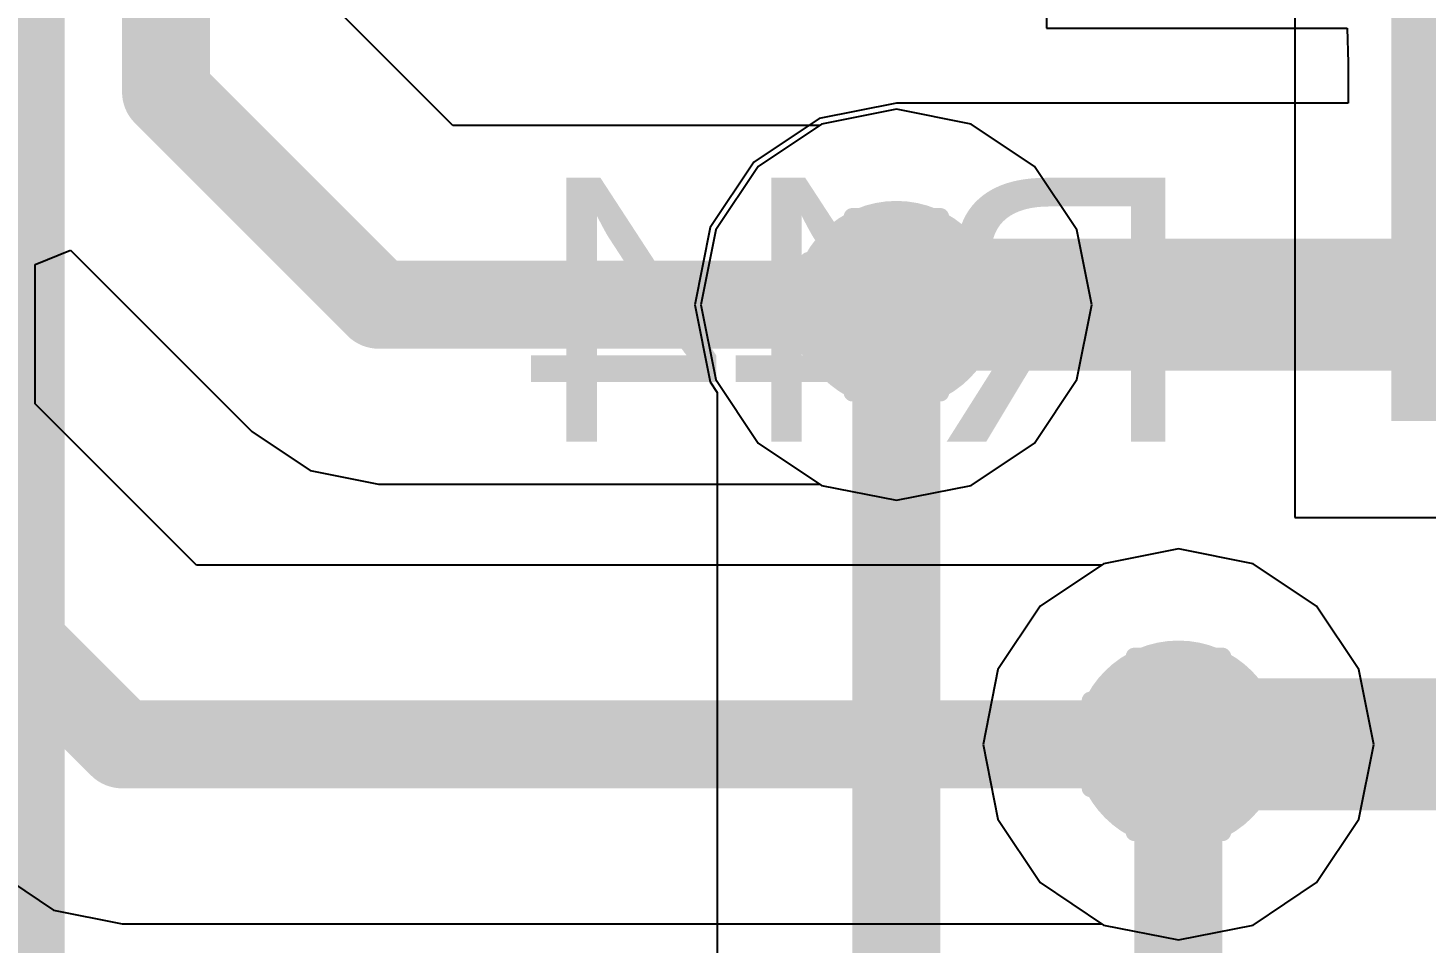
# Model space of a CAD drawing. Header units: inches. Extents: x 0 to 198, y 0 to 199.
# Drawn here: x 1.2722 to 1.4313, y 3.0553 to 3.1593 of the extents above; entities that cross this region are included whole.
import ezdxf

# ---------------------------------------------------------------- set-up
doc = ezdxf.new("R2010")
doc.units = ezdxf.units.IN
doc.header["$MEASUREMENT"] = 0
for name, color, linetype in [('Bottom Layer', 5, 'Continuous'), ('Bottom Overlay', 54, 'Continuous'), ('Drill Drawing', 1, 'Continuous'), ('Layer 1', 16, 'Continuous'), ('Layer 2', 76, 'Continuous'), ('Top Layer', 1, 'Continuous'), ('Top Overlay', 2, 'Continuous'), ('Top Solder', 216, 'Continuous'), ('Via Holes', 16, 'Continuous')]:
    doc.layers.add(name, color=color, linetype=linetype)
doc.styles.add('Arial', font='', dxfattribs={"height": 0.2})
doc.styles.get('Arial').set_extended_font_data('Arial')

# ---------------------------------------------------------------- blocks, each defined once
blk = doc.blocks.new('BH_18650_B1BA002_19')
at = {"layer": 'Top Overlay'}
blk.add_lwpolyline([(0.2500202, -1.5175004, 0.01, 0.01, 0), (0.2500202, 1.5174996, 0.01, 0.01, 0)], format="xyseb", dxfattribs=at)
blk = doc.blocks.new('CR2032_BS_6_1_232')
at = {"layer": 'Top Solder'}
blk.add_hatch(color=216, dxfattribs=at).paths.add_polyline_path([(0.5078105, 0.08667675), (0.6339207, 0.08667675), (0.6339207, -0.08667755), (0.5078105, -0.08667755)])

msp = doc.modelspace()

# ---------------------------------------------------------------- hatches: boundary and pattern name
at = {"layer": 'Bottom Layer'}
h = msp.add_hatch(color=5, dxfattribs=at)
edge = h.paths.add_edge_path()
edge.add_arc((1.3710546, 3.1278639), 0.011811, 0, 360)
h = msp.add_hatch(color=5, dxfattribs=at)
edge = h.paths.add_edge_path()
edge.add_arc((1.4031497, 3.0778639), 0.011811, 0, 360)
at = {"layer": 'Layer 1'}
h = msp.add_hatch(color=16, dxfattribs=at)
edge = h.paths.add_edge_path()
edge.add_arc((1.3710546, 3.1278639), 0.011811, 0, 360)
h = msp.add_hatch(color=16, dxfattribs=at)
edge = h.paths.add_edge_path()
edge.add_arc((1.4031497, 3.0778639), 0.011811, 0, 360)
at = {"layer": 'Layer 2'}
h = msp.add_hatch(color=76, dxfattribs=at)
edge = h.paths.add_edge_path()
edge.add_arc((1.3710546, 3.1278639), 0.011811, 0, 360)
h = msp.add_hatch(color=76, dxfattribs=at)
edge = h.paths.add_edge_path()
edge.add_arc((1.4031497, 3.0778639), 0.011811, 0, 360)
at = {"layer": 'Top Layer'}
h = msp.add_hatch(color=1, dxfattribs=at)
edge = h.paths.add_edge_path()
edge.add_arc((1.3710546, 3.1278639), 0.011811, 0, 360)
h = msp.add_hatch(color=1, dxfattribs=at)
edge = h.paths.add_edge_path()
edge.add_arc((1.4031497, 3.0778639), 0.011811, 0, 360)
at = {"layer": 'Via Holes'}
h = msp.add_hatch(color=7, dxfattribs=at)
edge = h.paths.add_edge_path()
edge.add_arc((1.3710546, 3.1278639), 0.0059055, 0, 360)
h = msp.add_hatch(color=7, dxfattribs=at)
edge = h.paths.add_edge_path()
edge.add_arc((1.4031497, 3.0778639), 0.0059055, 0, 360)

# ---------------------------------------------------------------- linework, layer by layer
at = {"layer": 'Bottom Layer'}
for p, q in [((1.3881498, 3.1649721), (1.3881498, 3.1593202)), ((1.3881498, 3.1593202), (1.422342, 3.1593202)), ((1.422342, 3.1593202), (1.4224475, 3.1553639)), ((1.4224475, 3.1553639), (1.4224476, 3.1553201)), ((1.4224476, 3.1553201), (1.4224476, 3.1508047)), ((1.3710546, 3.1508047), (1.3622755, 3.1490584)), ((1.4224476, 3.1508047), (1.3710546, 3.1508047)), ((1.3622755, 3.1490584), (1.354833, 3.1440855)), ((1.354833, 3.1440855), (1.3498601, 3.136643)), ((1.3498601, 3.136643), (1.3481138, 3.1278639)), ((1.3481138, 3.1278639), (1.3498601, 3.1190848)), ((1.3498601, 3.1190848), (1.3506628, 3.1178835)), ((1.3506628, 3.1178835), (1.3506628, 2.2785837))]:
    msp.add_line(p, q, dxfattribs=at)
for points in [[(1.3710546, 3.1278639, 0.015, 0.015, 0), (1.4464476, 3.1278639, 0.015, 0.015, 0)], [(1.3710546, 2.2785837, 0.01, 0.01, 0), (1.3710546, 3.1278639, 0.01, 0.01, 0)], [(1.4031497, 3.0778639, 0.015, 0.015, 0), (1.4464476, 3.0778639, 0.015, 0.015, 0)], [(1.4031497, 2.2936663, 0.01, 0.01, 0), (1.4031497, 3.0778639, 0.01, 0.01, 0)]]:
    msp.add_lwpolyline(points, format="xyseb", dxfattribs=at)
for points in [[(1.3673046, 3.1278639, 0.0075, 0.0075, 1), (1.3748046, 3.1278639, 0.0075, 0.0075, 1)], [(1.3685546, 3.1278639, 0.005, 0.005, 1), (1.3735546, 3.1278639, 0.005, 0.005, 1)], [(1.3993997, 3.0778639, 0.0075, 0.0075, 1), (1.4068997, 3.0778639, 0.0075, 0.0075, 1)], [(1.4006497, 3.0778639, 0.005, 0.005, 1), (1.4056497, 3.0778639, 0.005, 0.005, 1)]]:
    msp.add_lwpolyline(points, format="xyseb", close=True, dxfattribs=at)
at = {"layer": 'Drill Drawing'}
for points in [[(1.3660546, 3.1328639, 0.002, 0.002, 0), (1.3660546, 3.1378639, 0.002, 0.002, 0)], [(1.3660546, 3.1378639, 0.002, 0.002, 0), (1.3760546, 3.1378639, 0.002, 0.002, 0)], [(1.3760546, 3.1328639, 0.002, 0.002, 0), (1.3760546, 3.1378639, 0.002, 0.002, 0)], [(1.3680546, 3.1308639, 0.002, 0.002, 0), (1.3680546, 3.1338639, 0.002, 0.002, 0)], [(1.3680546, 3.1338639, 0.002, 0.002, 0), (1.3740546, 3.1338639, 0.002, 0.002, 0)], [(1.3740546, 3.1308639, 0.002, 0.002, 0), (1.3740546, 3.1338639, 0.002, 0.002, 0)], [(1.3610546, 3.1228639, 0.002, 0.002, 0), (1.3610546, 3.1328639, 0.002, 0.002, 0)], [(1.3610546, 3.1328639, 0.002, 0.002, 0), (1.3660546, 3.1328639, 0.002, 0.002, 0)], [(1.3760546, 3.1328639, 0.002, 0.002, 0), (1.3810546, 3.1328639, 0.002, 0.002, 0)], [(1.3810546, 3.1228639, 0.002, 0.002, 0), (1.3810546, 3.1328639, 0.002, 0.002, 0)], [(1.3650546, 3.1248639, 0.002, 0.002, 0), (1.3650546, 3.1308639, 0.002, 0.002, 0)], [(1.3650546, 3.1308639, 0.002, 0.002, 0), (1.3680546, 3.1308639, 0.002, 0.002, 0)], [(1.3740546, 3.1308639, 0.002, 0.002, 0), (1.3770546, 3.1308639, 0.002, 0.002, 0)], [(1.3770546, 3.1248639, 0.002, 0.002, 0), (1.3770546, 3.1308639, 0.002, 0.002, 0)], [(1.3650546, 3.1248639, 0.002, 0.002, 0), (1.3680546, 3.1248639, 0.002, 0.002, 0)], [(1.3680546, 3.1218639, 0.002, 0.002, 0), (1.3680546, 3.1248639, 0.002, 0.002, 0)], [(1.3740546, 3.1248639, 0.002, 0.002, 0), (1.3770546, 3.1248639, 0.002, 0.002, 0)], [(1.3740546, 3.1218639, 0.002, 0.002, 0), (1.3740546, 3.1248639, 0.002, 0.002, 0)], [(1.3610546, 3.1228639, 0.002, 0.002, 0), (1.3660546, 3.1228639, 0.002, 0.002, 0)], [(1.3660546, 3.1178639, 0.002, 0.002, 0), (1.3660546, 3.1228639, 0.002, 0.002, 0)], [(1.3760546, 3.1228639, 0.002, 0.002, 0), (1.3810546, 3.1228639, 0.002, 0.002, 0)], [(1.3760546, 3.1178639, 0.002, 0.002, 0), (1.3760546, 3.1228639, 0.002, 0.002, 0)], [(1.3680546, 3.1218639, 0.002, 0.002, 0), (1.3740546, 3.1218639, 0.002, 0.002, 0)], [(1.3660546, 3.1178639, 0.002, 0.002, 0), (1.3760546, 3.1178639, 0.002, 0.002, 0)], [(1.3981497, 3.0828639, 0.002, 0.002, 0), (1.3981497, 3.0878639, 0.002, 0.002, 0)], [(1.3981497, 3.0878639, 0.002, 0.002, 0), (1.4081497, 3.0878639, 0.002, 0.002, 0)], [(1.4081497, 3.0828639, 0.002, 0.002, 0), (1.4081497, 3.0878639, 0.002, 0.002, 0)], [(1.4001497, 3.0808639, 0.002, 0.002, 0), (1.4001497, 3.0838639, 0.002, 0.002, 0)], [(1.4001497, 3.0838639, 0.002, 0.002, 0), (1.4061497, 3.0838639, 0.002, 0.002, 0)], [(1.4061497, 3.0808639, 0.002, 0.002, 0), (1.4061497, 3.0838639, 0.002, 0.002, 0)], [(1.3931497, 3.0728639, 0.002, 0.002, 0), (1.3931497, 3.0828639, 0.002, 0.002, 0)], [(1.3931497, 3.0828639, 0.002, 0.002, 0), (1.3981497, 3.0828639, 0.002, 0.002, 0)], [(1.4081497, 3.0828639, 0.002, 0.002, 0), (1.4131497, 3.0828639, 0.002, 0.002, 0)], [(1.4131497, 3.0728639, 0.002, 0.002, 0), (1.4131497, 3.0828639, 0.002, 0.002, 0)], [(1.3971497, 3.0748639, 0.002, 0.002, 0), (1.3971497, 3.0808639, 0.002, 0.002, 0)], [(1.3971497, 3.0808639, 0.002, 0.002, 0), (1.4001497, 3.0808639, 0.002, 0.002, 0)], [(1.4061497, 3.0808639, 0.002, 0.002, 0), (1.4091497, 3.0808639, 0.002, 0.002, 0)], [(1.4091497, 3.0748639, 0.002, 0.002, 0), (1.4091497, 3.0808639, 0.002, 0.002, 0)], [(1.3971497, 3.0748639, 0.002, 0.002, 0), (1.4001497, 3.0748639, 0.002, 0.002, 0)], [(1.4001497, 3.0718639, 0.002, 0.002, 0), (1.4001497, 3.0748639, 0.002, 0.002, 0)], [(1.4061497, 3.0748639, 0.002, 0.002, 0), (1.4091497, 3.0748639, 0.002, 0.002, 0)], [(1.4061497, 3.0718639, 0.002, 0.002, 0), (1.4061497, 3.0748639, 0.002, 0.002, 0)], [(1.3931497, 3.0728639, 0.002, 0.002, 0), (1.3981497, 3.0728639, 0.002, 0.002, 0)], [(1.3981497, 3.0678639, 0.002, 0.002, 0), (1.3981497, 3.0728639, 0.002, 0.002, 0)], [(1.4081497, 3.0728639, 0.002, 0.002, 0), (1.4131497, 3.0728639, 0.002, 0.002, 0)], [(1.4081497, 3.0678639, 0.002, 0.002, 0), (1.4081497, 3.0728639, 0.002, 0.002, 0)], [(1.4001497, 3.0718639, 0.002, 0.002, 0), (1.4061497, 3.0718639, 0.002, 0.002, 0)], [(1.3981497, 3.0678639, 0.002, 0.002, 0), (1.4081497, 3.0678639, 0.002, 0.002, 0)]]:
    msp.add_lwpolyline(points, format="xyseb", dxfattribs=at)
for points in [[(1.3655546, 3.1378639, 0.001, 0.001, 1), (1.3665546, 3.1378639, 0.001, 0.001, 1)], [(1.3655546, 3.1378639, 0.001, 0.001, 1), (1.3665546, 3.1378639, 0.001, 0.001, 1)], [(1.3755546, 3.1378639, 0.001, 0.001, 1), (1.3765546, 3.1378639, 0.001, 0.001, 1)], [(1.3755546, 3.1378639, 0.001, 0.001, 1), (1.3765546, 3.1378639, 0.001, 0.001, 1)], [(1.3675546, 3.1338639, 0.001, 0.001, 1), (1.3685546, 3.1338639, 0.001, 0.001, 1)], [(1.3675546, 3.1338639, 0.001, 0.001, 1), (1.3685546, 3.1338639, 0.001, 0.001, 1)], [(1.3735546, 3.1338639, 0.001, 0.001, 1), (1.3745546, 3.1338639, 0.001, 0.001, 1)], [(1.3735546, 3.1338639, 0.001, 0.001, 1), (1.3745546, 3.1338639, 0.001, 0.001, 1)], [(1.3605546, 3.1328639, 0.001, 0.001, 1), (1.3615546, 3.1328639, 0.001, 0.001, 1)], [(1.3605546, 3.1328639, 0.001, 0.001, 1), (1.3615546, 3.1328639, 0.001, 0.001, 1)], [(1.3655546, 3.1328639, 0.001, 0.001, 1), (1.3665546, 3.1328639, 0.001, 0.001, 1)], [(1.3655546, 3.1328639, 0.001, 0.001, 1), (1.3665546, 3.1328639, 0.001, 0.001, 1)], [(1.3755546, 3.1328639, 0.001, 0.001, 1), (1.3765546, 3.1328639, 0.001, 0.001, 1)], [(1.3755546, 3.1328639, 0.001, 0.001, 1), (1.3765546, 3.1328639, 0.001, 0.001, 1)], [(1.3805546, 3.1328639, 0.001, 0.001, 1), (1.3815546, 3.1328639, 0.001, 0.001, 1)], [(1.3805546, 3.1328639, 0.001, 0.001, 1), (1.3815546, 3.1328639, 0.001, 0.001, 1)], [(1.3645546, 3.1308639, 0.001, 0.001, 1), (1.3655546, 3.1308639, 0.001, 0.001, 1)], [(1.3645546, 3.1308639, 0.001, 0.001, 1), (1.3655546, 3.1308639, 0.001, 0.001, 1)], [(1.3675546, 3.1308639, 0.001, 0.001, 1), (1.3685546, 3.1308639, 0.001, 0.001, 1)], [(1.3675546, 3.1308639, 0.001, 0.001, 1), (1.3685546, 3.1308639, 0.001, 0.001, 1)], [(1.3735546, 3.1308639, 0.001, 0.001, 1), (1.3745546, 3.1308639, 0.001, 0.001, 1)], [(1.3735546, 3.1308639, 0.001, 0.001, 1), (1.3745546, 3.1308639, 0.001, 0.001, 1)], [(1.3765546, 3.1308639, 0.001, 0.001, 1), (1.3775546, 3.1308639, 0.001, 0.001, 1)], [(1.3765546, 3.1308639, 0.001, 0.001, 1), (1.3775546, 3.1308639, 0.001, 0.001, 1)], [(1.3645546, 3.1248639, 0.001, 0.001, 1), (1.3655546, 3.1248639, 0.001, 0.001, 1)], [(1.3645546, 3.1248639, 0.001, 0.001, 1), (1.3655546, 3.1248639, 0.001, 0.001, 1)], [(1.3675546, 3.1248639, 0.001, 0.001, 1), (1.3685546, 3.1248639, 0.001, 0.001, 1)], [(1.3675546, 3.1248639, 0.001, 0.001, 1), (1.3685546, 3.1248639, 0.001, 0.001, 1)], [(1.3735546, 3.1248639, 0.001, 0.001, 1), (1.3745546, 3.1248639, 0.001, 0.001, 1)], [(1.3735546, 3.1248639, 0.001, 0.001, 1), (1.3745546, 3.1248639, 0.001, 0.001, 1)], [(1.3765546, 3.1248639, 0.001, 0.001, 1), (1.3775546, 3.1248639, 0.001, 0.001, 1)], [(1.3765546, 3.1248639, 0.001, 0.001, 1), (1.3775546, 3.1248639, 0.001, 0.001, 1)], [(1.3605546, 3.1228639, 0.001, 0.001, 1), (1.3615546, 3.1228639, 0.001, 0.001, 1)], [(1.3605546, 3.1228639, 0.001, 0.001, 1), (1.3615546, 3.1228639, 0.001, 0.001, 1)], [(1.3655546, 3.1228639, 0.001, 0.001, 1), (1.3665546, 3.1228639, 0.001, 0.001, 1)], [(1.3655546, 3.1228639, 0.001, 0.001, 1), (1.3665546, 3.1228639, 0.001, 0.001, 1)], [(1.3755546, 3.1228639, 0.001, 0.001, 1), (1.3765546, 3.1228639, 0.001, 0.001, 1)], [(1.3755546, 3.1228639, 0.001, 0.001, 1), (1.3765546, 3.1228639, 0.001, 0.001, 1)], [(1.3805546, 3.1228639, 0.001, 0.001, 1), (1.3815546, 3.1228639, 0.001, 0.001, 1)], [(1.3805546, 3.1228639, 0.001, 0.001, 1), (1.3815546, 3.1228639, 0.001, 0.001, 1)], [(1.3675546, 3.1218639, 0.001, 0.001, 1), (1.3685546, 3.1218639, 0.001, 0.001, 1)], [(1.3675546, 3.1218639, 0.001, 0.001, 1), (1.3685546, 3.1218639, 0.001, 0.001, 1)], [(1.3735546, 3.1218639, 0.001, 0.001, 1), (1.3745546, 3.1218639, 0.001, 0.001, 1)], [(1.3735546, 3.1218639, 0.001, 0.001, 1), (1.3745546, 3.1218639, 0.001, 0.001, 1)], [(1.3655546, 3.1178639, 0.001, 0.001, 1), (1.3665546, 3.1178639, 0.001, 0.001, 1)], [(1.3655546, 3.1178639, 0.001, 0.001, 1), (1.3665546, 3.1178639, 0.001, 0.001, 1)], [(1.3755546, 3.1178639, 0.001, 0.001, 1), (1.3765546, 3.1178639, 0.001, 0.001, 1)], [(1.3755546, 3.1178639, 0.001, 0.001, 1), (1.3765546, 3.1178639, 0.001, 0.001, 1)], [(1.3976497, 3.0878639, 0.001, 0.001, 1), (1.3986497, 3.0878639, 0.001, 0.001, 1)], [(1.3976497, 3.0878639, 0.001, 0.001, 1), (1.3986497, 3.0878639, 0.001, 0.001, 1)], [(1.4076497, 3.0878639, 0.001, 0.001, 1), (1.4086497, 3.0878639, 0.001, 0.001, 1)], [(1.4076497, 3.0878639, 0.001, 0.001, 1), (1.4086497, 3.0878639, 0.001, 0.001, 1)], [(1.3996497, 3.0838639, 0.001, 0.001, 1), (1.4006497, 3.0838639, 0.001, 0.001, 1)], [(1.3996497, 3.0838639, 0.001, 0.001, 1), (1.4006497, 3.0838639, 0.001, 0.001, 1)], [(1.4056497, 3.0838639, 0.001, 0.001, 1), (1.4066497, 3.0838639, 0.001, 0.001, 1)], [(1.4056497, 3.0838639, 0.001, 0.001, 1), (1.4066497, 3.0838639, 0.001, 0.001, 1)], [(1.3926497, 3.0828639, 0.001, 0.001, 1), (1.3936497, 3.0828639, 0.001, 0.001, 1)], [(1.3926497, 3.0828639, 0.001, 0.001, 1), (1.3936497, 3.0828639, 0.001, 0.001, 1)], [(1.3976497, 3.0828639, 0.001, 0.001, 1), (1.3986497, 3.0828639, 0.001, 0.001, 1)], [(1.3976497, 3.0828639, 0.001, 0.001, 1), (1.3986497, 3.0828639, 0.001, 0.001, 1)], [(1.4076497, 3.0828639, 0.001, 0.001, 1), (1.4086497, 3.0828639, 0.001, 0.001, 1)], [(1.4076497, 3.0828639, 0.001, 0.001, 1), (1.4086497, 3.0828639, 0.001, 0.001, 1)], [(1.4126497, 3.0828639, 0.001, 0.001, 1), (1.4136497, 3.0828639, 0.001, 0.001, 1)], [(1.4126497, 3.0828639, 0.001, 0.001, 1), (1.4136497, 3.0828639, 0.001, 0.001, 1)], [(1.3966497, 3.0808639, 0.001, 0.001, 1), (1.3976497, 3.0808639, 0.001, 0.001, 1)], [(1.3966497, 3.0808639, 0.001, 0.001, 1), (1.3976497, 3.0808639, 0.001, 0.001, 1)], [(1.3996497, 3.0808639, 0.001, 0.001, 1), (1.4006497, 3.0808639, 0.001, 0.001, 1)], [(1.3996497, 3.0808639, 0.001, 0.001, 1), (1.4006497, 3.0808639, 0.001, 0.001, 1)], [(1.4056497, 3.0808639, 0.001, 0.001, 1), (1.4066497, 3.0808639, 0.001, 0.001, 1)], [(1.4056497, 3.0808639, 0.001, 0.001, 1), (1.4066497, 3.0808639, 0.001, 0.001, 1)], [(1.4086497, 3.0808639, 0.001, 0.001, 1), (1.4096497, 3.0808639, 0.001, 0.001, 1)], [(1.4086497, 3.0808639, 0.001, 0.001, 1), (1.4096497, 3.0808639, 0.001, 0.001, 1)], [(1.3966497, 3.0748639, 0.001, 0.001, 1), (1.3976497, 3.0748639, 0.001, 0.001, 1)], [(1.3966497, 3.0748639, 0.001, 0.001, 1), (1.3976497, 3.0748639, 0.001, 0.001, 1)], [(1.3996497, 3.0748639, 0.001, 0.001, 1), (1.4006497, 3.0748639, 0.001, 0.001, 1)], [(1.3996497, 3.0748639, 0.001, 0.001, 1), (1.4006497, 3.0748639, 0.001, 0.001, 1)], [(1.4056497, 3.0748639, 0.001, 0.001, 1), (1.4066497, 3.0748639, 0.001, 0.001, 1)], [(1.4056497, 3.0748639, 0.001, 0.001, 1), (1.4066497, 3.0748639, 0.001, 0.001, 1)], [(1.4086497, 3.0748639, 0.001, 0.001, 1), (1.4096497, 3.0748639, 0.001, 0.001, 1)], [(1.4086497, 3.0748639, 0.001, 0.001, 1), (1.4096497, 3.0748639, 0.001, 0.001, 1)], [(1.3926497, 3.0728639, 0.001, 0.001, 1), (1.3936497, 3.0728639, 0.001, 0.001, 1)], [(1.3926497, 3.0728639, 0.001, 0.001, 1), (1.3936497, 3.0728639, 0.001, 0.001, 1)], [(1.3976497, 3.0728639, 0.001, 0.001, 1), (1.3986497, 3.0728639, 0.001, 0.001, 1)], [(1.3976497, 3.0728639, 0.001, 0.001, 1), (1.3986497, 3.0728639, 0.001, 0.001, 1)], [(1.4076497, 3.0728639, 0.001, 0.001, 1), (1.4086497, 3.0728639, 0.001, 0.001, 1)], [(1.4076497, 3.0728639, 0.001, 0.001, 1), (1.4086497, 3.0728639, 0.001, 0.001, 1)], [(1.4126497, 3.0728639, 0.001, 0.001, 1), (1.4136497, 3.0728639, 0.001, 0.001, 1)], [(1.4126497, 3.0728639, 0.001, 0.001, 1), (1.4136497, 3.0728639, 0.001, 0.001, 1)], [(1.3996497, 3.0718639, 0.001, 0.001, 1), (1.4006497, 3.0718639, 0.001, 0.001, 1)], [(1.3996497, 3.0718639, 0.001, 0.001, 1), (1.4006497, 3.0718639, 0.001, 0.001, 1)], [(1.4056497, 3.0718639, 0.001, 0.001, 1), (1.4066497, 3.0718639, 0.001, 0.001, 1)], [(1.4056497, 3.0718639, 0.001, 0.001, 1), (1.4066497, 3.0718639, 0.001, 0.001, 1)], [(1.3976497, 3.0678639, 0.001, 0.001, 1), (1.3986497, 3.0678639, 0.001, 0.001, 1)], [(1.3976497, 3.0678639, 0.001, 0.001, 1), (1.3986497, 3.0678639, 0.001, 0.001, 1)], [(1.4076497, 3.0678639, 0.001, 0.001, 1), (1.4086497, 3.0678639, 0.001, 0.001, 1)], [(1.4076497, 3.0678639, 0.001, 0.001, 1), (1.4086497, 3.0678639, 0.001, 0.001, 1)]]:
    msp.add_lwpolyline(points, format="xyseb", close=True, dxfattribs=at)
at = {"layer": 'Layer 1'}
for p, q in [((1.3710546, 3.1501022), (1.3625444, 3.1484094)), ((1.3795648, 3.1484094), (1.3710546, 3.1501022)), ((1.3625444, 3.1484094), (1.3553297, 3.1435888)), ((1.3867795, 3.1435888), (1.3795648, 3.1484094)), ((1.3553297, 3.1435888), (1.3505091, 3.1363741)), ((1.3916001, 3.1363741), (1.3867795, 3.1435888)), ((1.3505091, 3.1363741), (1.3488163, 3.1278639)), ((1.3932929, 3.1278639), (1.3916001, 3.1363741)), ((1.3488163, 3.1278639), (1.3505091, 3.1193537)), ((1.3916001, 3.1193537), (1.3932929, 3.1278639)), ((1.3505091, 3.1193537), (1.3553297, 3.112139)), ((1.3867795, 3.112139), (1.3916001, 3.1193537)), ((1.3553297, 3.112139), (1.3625444, 3.1073184)), ((1.3795648, 3.1073184), (1.3867795, 3.112139)), ((1.3625444, 3.1073184), (1.3710546, 3.1056256)), ((1.3710546, 3.1056256), (1.3795648, 3.1073184)), ((1.4031497, 3.1001022), (1.3946395, 3.0984094)), ((1.4116599, 3.0984094), (1.4031497, 3.1001022)), ((1.3946395, 3.0984094), (1.3874248, 3.0935888)), ((1.4188746, 3.0935888), (1.4116599, 3.0984094)), ((1.3874248, 3.0935888), (1.3826042, 3.0863741)), ((1.4236952, 3.0863741), (1.4188746, 3.0935888)), ((1.3826042, 3.0863741), (1.3809114, 3.0778639)), ((1.425388, 3.0778639), (1.4236952, 3.0863741)), ((1.3809114, 3.0778639), (1.3826042, 3.0693537)), ((1.4236952, 3.0693537), (1.425388, 3.0778639)), ((1.3826042, 3.0693537), (1.3874248, 3.062139)), ((1.4188746, 3.062139), (1.4236952, 3.0693537)), ((1.3874248, 3.062139), (1.3946395, 3.0573184)), ((1.4116599, 3.0573184), (1.4188746, 3.062139)), ((1.3946395, 3.0573184), (1.4031497, 3.0556256)), ((1.4031497, 3.0556256), (1.4116599, 3.0573184))]:
    msp.add_line(p, q, dxfattribs=at)
at = {"layer": 'Layer 2'}
for p, q in [((1.3710546, 3.1501022), (1.3625444, 3.1484094)), ((1.3795648, 3.1484094), (1.3710546, 3.1501022)), ((1.3625444, 3.1484094), (1.3553297, 3.1435888)), ((1.3867795, 3.1435888), (1.3795648, 3.1484094)), ((1.3553297, 3.1435888), (1.3505091, 3.1363741)), ((1.3916001, 3.1363741), (1.3867795, 3.1435888)), ((1.3505091, 3.1363741), (1.3488163, 3.1278639)), ((1.3932929, 3.1278639), (1.3916001, 3.1363741)), ((1.3488163, 3.1278639), (1.3505091, 3.1193537)), ((1.3916001, 3.1193537), (1.3932929, 3.1278639)), ((1.3505091, 3.1193537), (1.3553297, 3.112139)), ((1.3867795, 3.112139), (1.3916001, 3.1193537)), ((1.3553297, 3.112139), (1.3625444, 3.1073184)), ((1.3795648, 3.1073184), (1.3867795, 3.112139)), ((1.3625444, 3.1073184), (1.3710546, 3.1056256)), ((1.3710546, 3.1056256), (1.3795648, 3.1073184)), ((1.4031497, 3.1001022), (1.3946395, 3.0984094)), ((1.4116599, 3.0984094), (1.4031497, 3.1001022)), ((1.3946395, 3.0984094), (1.3874248, 3.0935888)), ((1.4188746, 3.0935888), (1.4116599, 3.0984094)), ((1.3874248, 3.0935888), (1.3826042, 3.0863741)), ((1.4236952, 3.0863741), (1.4188746, 3.0935888)), ((1.3826042, 3.0863741), (1.3809114, 3.0778639)), ((1.425388, 3.0778639), (1.4236952, 3.0863741)), ((1.3809114, 3.0778639), (1.3826042, 3.0693537)), ((1.4236952, 3.0693537), (1.425388, 3.0778639)), ((1.3826042, 3.0693537), (1.3874248, 3.062139)), ((1.4188746, 3.062139), (1.4236952, 3.0693537)), ((1.3874248, 3.062139), (1.3946395, 3.0573184)), ((1.4116599, 3.0573184), (1.4188746, 3.062139)), ((1.3946395, 3.0573184), (1.4031497, 3.0556256)), ((1.4031497, 3.0556256), (1.4116599, 3.0573184))]:
    msp.add_line(p, q, dxfattribs=at)
at = {"layer": 'Top Layer'}
for p, q in [((1.4163905, 3.2392461), (1.4163905, 3.1036608)), ((1.3205826, 3.1482557), (1.3083302, 3.1605081)), ((1.3710546, 3.1501022), (1.3625444, 3.1484094)), ((1.3795648, 3.1484094), (1.3710546, 3.1501022)), ((1.3623144, 3.1482557), (1.3205826, 3.1482557)), ((1.3625444, 3.1484094), (1.3623144, 3.1482557)), ((1.3867795, 3.1435888), (1.3795648, 3.1484094)), ((1.3916001, 3.1363741), (1.3867795, 3.1435888)), ((1.3932929, 3.1278639), (1.3916001, 3.1363741)), ((1.273071, 3.1324336), (1.277071, 3.1340905)), ((1.277071, 3.1340905), (1.2977168, 3.1134447)), ((1.273071, 3.1165842), (1.273071, 3.1324336)), ((1.3916001, 3.1193537), (1.3932929, 3.1278639)), ((1.3867795, 3.112139), (1.3916001, 3.1193537)), ((1.2913995, 3.0982557), (1.273071, 3.1165842)), ((1.2977168, 3.1134447), (1.3043324, 3.1090243)), ((1.3795648, 3.1073184), (1.3867795, 3.112139)), ((1.3043324, 3.1090243), (1.312136, 3.1074721)), ((1.312136, 3.1074721), (1.3623144, 3.1074721)), ((1.3623144, 3.1074721), (1.3625444, 3.1073184)), ((1.3625444, 3.1073184), (1.3710546, 3.1056256)), ((1.3710546, 3.1056256), (1.3795648, 3.1073184)), ((1.4163905, 3.1036608), (1.5645007, 3.1036608)), ((1.4031497, 3.1001022), (1.3946395, 3.0984094)), ((1.4116599, 3.0984094), (1.4031497, 3.1001022)), ((1.3944095, 3.0982557), (1.2913995, 3.0982557)), ((1.3946395, 3.0984094), (1.3944095, 3.0982557)), ((1.4188746, 3.0935888), (1.4116599, 3.0984094)), ((1.4236952, 3.0863741), (1.4188746, 3.0935888)), ((1.425388, 3.0778639), (1.4236952, 3.0863741)), ((1.4236952, 3.0693537), (1.425388, 3.0778639)), ((1.4188746, 3.062139), (1.4236952, 3.0693537)), ((1.2685337, 3.0634447), (1.2751493, 3.0590243)), ((1.4116599, 3.0573184), (1.4188746, 3.062139)), ((1.2751493, 3.0590243), (1.2829529, 3.0574721)), ((1.2829529, 3.0574721), (1.3944095, 3.0574721)), ((1.3944095, 3.0574721), (1.3946395, 3.0573184)), ((1.3946395, 3.0573184), (1.4031497, 3.0556256)), ((1.4031497, 3.0556256), (1.4116599, 3.0573184))]:
    msp.add_line(p, q, dxfattribs=at)
for points in [[(1.2879384, 3.1520615, 0.01, 0.01, 0), (1.2879384, 3.723, 0.01, 0.01, 0)], [(1.2879384, 3.1520615, 0.01, 0.01, 0), (1.312136, 3.1278639, 0.01, 0.01, 0)], [(1.312136, 3.1278639, 0.01, 0.01, 0), (1.3710546, 3.1278639, 0.01, 0.01, 0)], [(1.2526792, 3.1081376, 0.01, 0.01, 0), (1.2829529, 3.0778639, 0.01, 0.01, 0)], [(1.2829529, 3.0778639, 0.01, 0.01, 0), (1.4031497, 3.0778639, 0.01, 0.01, 0)]]:
    msp.add_lwpolyline(points, format="xyseb", dxfattribs=at)
for points in [[(1.2854384, 3.1520615, 0.005, 0.005, 1), (1.2904384, 3.1520615, 0.005, 0.005, 1)], [(1.2854384, 3.1520615, 0.005, 0.005, 1), (1.2904384, 3.1520615, 0.005, 0.005, 1)], [(1.309636, 3.1278639, 0.005, 0.005, 1), (1.314636, 3.1278639, 0.005, 0.005, 1)], [(1.309636, 3.1278639, 0.005, 0.005, 1), (1.314636, 3.1278639, 0.005, 0.005, 1)], [(1.3685546, 3.1278639, 0.005, 0.005, 1), (1.3735546, 3.1278639, 0.005, 0.005, 1)], [(1.2804529, 3.0778639, 0.005, 0.005, 1), (1.2854529, 3.0778639, 0.005, 0.005, 1)], [(1.2804529, 3.0778639, 0.005, 0.005, 1), (1.2854529, 3.0778639, 0.005, 0.005, 1)], [(1.4006497, 3.0778639, 0.005, 0.005, 1), (1.4056497, 3.0778639, 0.005, 0.005, 1)]]:
    msp.add_lwpolyline(points, format="xyseb", close=True, dxfattribs=at)

# ---------------------------------------------------------------- block references
msp.add_blockref('BH_18650_B1BA002_19', (1.0213754, 2.3644123))
at = {"rotation": 180}
msp.add_blockref('CR2032_BS_6_1_232', (2.0613112, 3.2013375), dxfattribs=at)

# ---------------------------------------------------------------- texts
at = {"layer": 'Bottom Overlay', "style": 'Arial', "text_generation_flag": 2}
msp.add_text('R44', height=0.03, dxfattribs=at).set_placement((1.4051046, 3.1123008))

doc.saveas('drawing.dxf')
